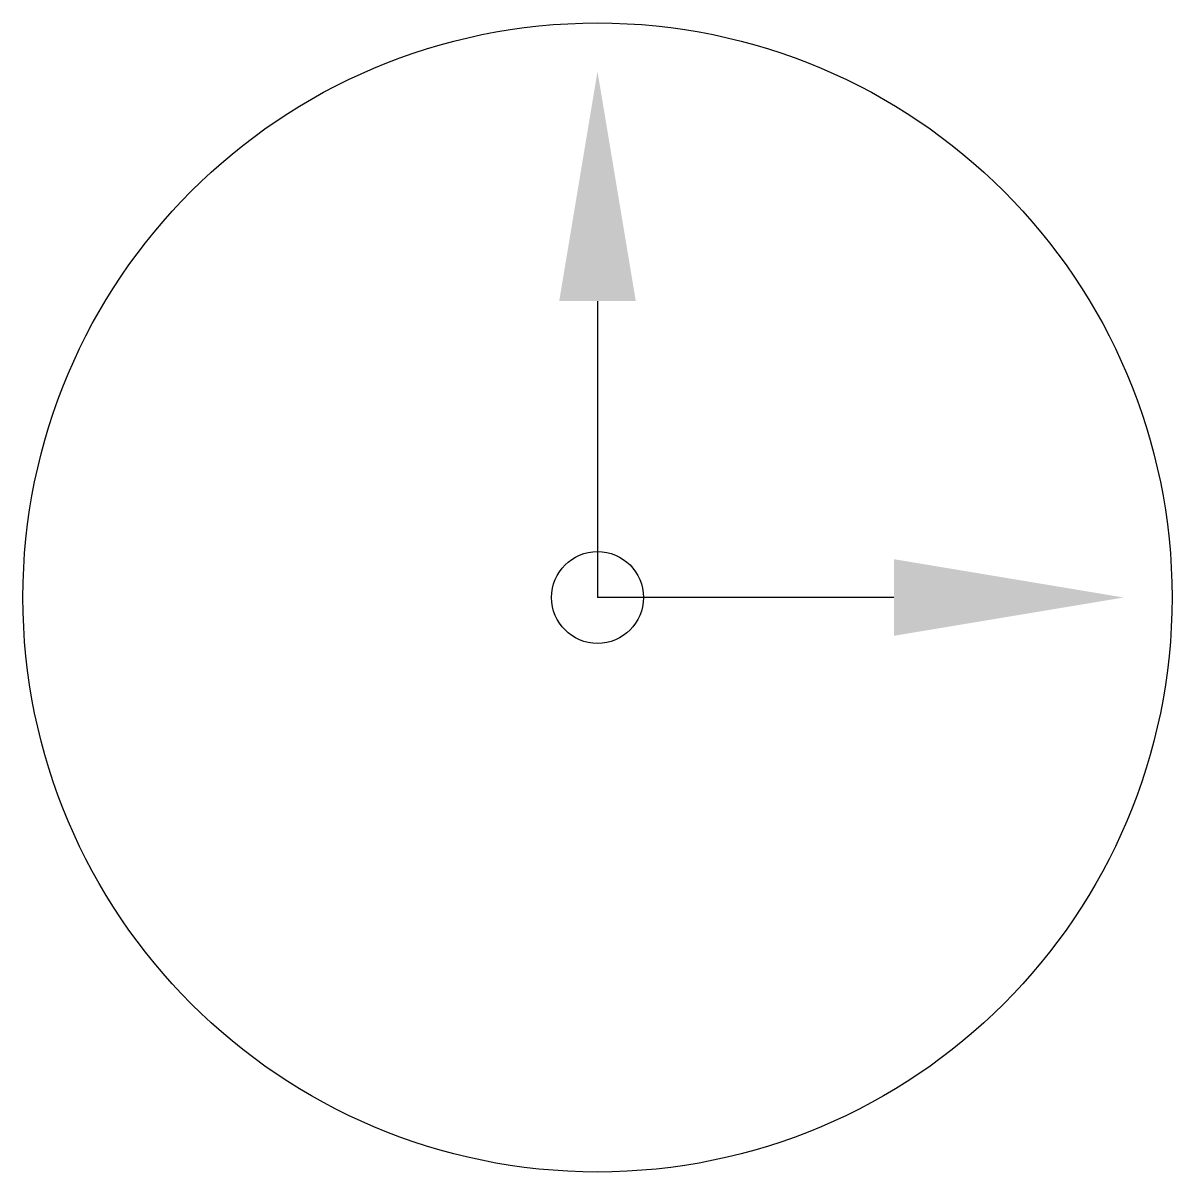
# Model space of a CAD drawing. Header units: millimetres. Extents: x -3103.161 to -3102.861, y 3734.495 to 3734.795.
import ezdxf

# ---------------------------------------------------------------- set-up
doc = ezdxf.new("R2010")
doc.units = ezdxf.units.MM
doc.header["$LTSCALE"] = 10
doc.layers.add('Ele_tomadas', color=2, linetype='Continuous')

msp = doc.modelspace()

# ---------------------------------------------------------------- linework, layer by layer
at = {"layer": 'Ele_tomadas', "color": 1}
for p in [(-3103.01088, 3734.7226), (-3102.93351, 3734.64523)]:
    msp.add_line(p, (-3103.01088, 3734.64523), dxfattribs=at)
at = {"layer": 'Ele_tomadas', "color": 4, "linetype": 'Continuous'}
msp.add_circle((-3103.01088, 3734.64523), 0.15, dxfattribs=at)
at = {"layer": 'Ele_tomadas', "color": 1}
msp.add_circle((-3103.01088, 3734.64523), 0.012, dxfattribs=at)
for points in [[(-3103.02088, 3734.7226), (-3103.00088, 3734.7226), (-3103.01088, 3734.7826)], [(-3102.93351, 3734.65523), (-3102.93351, 3734.63523), (-3102.87351, 3734.64523)]]:
    msp.add_solid(points, dxfattribs=at)

doc.saveas('drawing.dxf')
